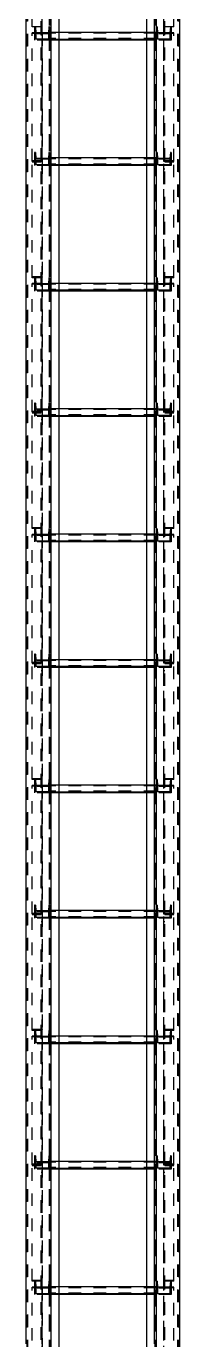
# Model space of a CAD drawing. Header units: millimetres. Extents: x 149919 to 150445, y 136651 to 136866.
# Drawn here: x 150231.97 to 150233.2, y 136776.11 to 136786.57 of the extents above; entities that cross this region are included whole.
import ezdxf

# ---------------------------------------------------------------- set-up
doc = ezdxf.new("R2010")
doc.units = ezdxf.units.MM
doc.header["$LTSCALE"] = 0.25
for name, pattern in [('XKITLINE00', [0]), ('XKITLINE02', [4, 2, -2]), ('XKITLINE03', [6, 3, -1, 1, -1])]:
    doc.linetypes.add(name, pattern=pattern)

# ---------------------------------------------------------------- blocks, each defined once
blk = doc.blocks.new('çatıı')
at = {"color": 1, "linetype": 'XKITLINE03'}
for p, q in [((9028.6, 12458.8), (9028.6, 14115.5)), ((9125.6, 12458.8), (9125.6, 14115.5)), ((9034.6, 12460.3), (9034.6, 14100.3)), ((9119.6, 14100.3), (9119.6, 12460.3)), ((9028.6, 13614.1), (9028.6, 13512.1)), ((9034.6, 13613.8), (9034.6, 13608.7)), ((9119.6, 13609.3), (9034.6, 13609.3)), ((9119.6, 13608.7), (9119.6, 13613.8)), ((9125.6, 13512.1), (9125.6, 13614.1)), ((9028.6, 13512.1), (9028.6, 13420.1)), ((9034.6, 13513.9), (9034.6, 13508.8)), ((9119.6, 13509.4), (9034.6, 13509.4)), ((9119.6, 13508.8), (9119.6, 13513.9)), ((9125.6, 13420.1), (9125.6, 13512.1)), ((9028.6, 13414.3), (9028.6, 13312.3)), ((9034.6, 13414), (9034.6, 13408.9)), ((9119.6, 13409.5), (9034.6, 13409.5)), ((9119.6, 13408.9), (9119.6, 13414)), ((9125.6, 13312.3), (9125.6, 13414.3)), ((9028.6, 13312.3), (9028.6, 13220.3)), ((9034.6, 13314.1), (9034.6, 13309)), ((9119.6, 13309.6), (9034.6, 13309.6)), ((9119.6, 13309), (9119.6, 13314.1)), ((9125.6, 13220.3), (9125.6, 13312.3)), ((9028.6, 13214.5), (9028.6, 13112.5)), ((9034.6, 13214.2), (9034.6, 13209.1)), ((9119.6, 13209.1), (9119.6, 13214.2)), ((9125.6, 13112.5), (9125.6, 13214.5)), ((9119.6, 13209.7), (9034.6, 13209.7)), ((9028.6, 13112.5), (9028.6, 13020.5)), ((9034.6, 13114.3), (9034.6, 13109.2)), ((9119.6, 13109.8), (9034.6, 13109.8)), ((9119.6, 13109.2), (9119.6, 13114.3)), ((9125.6, 13020.5), (9125.6, 13112.5)), ((9028.6, 13014.7), (9028.6, 12912.7)), ((9034.6, 13014.4), (9034.6, 13009.3)), ((9119.6, 13009.3), (9119.6, 13014.4)), ((9125.6, 12912.7), (9125.6, 13014.7)), ((9119.6, 13009.9), (9034.6, 13009.9)), ((9028.6, 12912.7), (9028.6, 12820.7)), ((9034.6, 12914.5), (9034.6, 12909.4)), ((9119.6, 12910), (9034.6, 12910)), ((9119.6, 12909.4), (9119.6, 12914.5)), ((9125.6, 12820.7), (9125.6, 12912.7)), ((9028.6, 12814.9), (9028.6, 12712.9)), ((9034.6, 12814.6), (9034.6, 12809.5)), ((9119.6, 12809.5), (9119.6, 12814.6)), ((9125.6, 12712.9), (9125.6, 12814.9)), ((9119.6, 12810.1), (9034.6, 12810.1)), ((9028.6, 12712.9), (9028.6, 12620.9)), ((9034.6, 12714.7), (9034.6, 12709.6)), ((9119.6, 12710.2), (9034.6, 12710.2)), ((9119.6, 12709.6), (9119.6, 12714.7)), ((9125.6, 12620.9), (9125.6, 12712.9)), ((9028.6, 12615.1), (9028.6, 12513.1)), ((9034.6, 12614.8), (9034.6, 12609.7)), ((9119.6, 12609.7), (9119.6, 12614.8)), ((9125.6, 12513.1), (9125.6, 12615.1)), ((9119.6, 12610.3), (9034.6, 12610.3))]:
    blk.add_line(p, q, dxfattribs=at)
at = {"color": 116, "linetype": 'XKITLINE02', "true_color": 0x136734}
for p, q in [((9016.8, 12463.6), (9016.8, 14106.6)), ((9017.3, 12463.8), (9017.3, 14107)), ((9034.5, 12463.8), (9034.5, 14107)), ((9034.6, 12460.3), (9034.6, 14101.2)), ((9035.1, 12463.6), (9035.1, 14106.6)), ((9035.5, 12460.3), (9035.5, 14101.1)), ((9042.1, 12461.1), (9042.1, 14101.1)), ((9118.8, 12460.3), (9118.8, 14101.1)), ((9119.2, 12463.6), (9119.2, 14106.6)), ((9119.6, 12460.3), (9119.6, 14101.2)), ((9119.7, 12463.8), (9119.7, 14107)), ((9136.9, 12463.8), (9136.9, 14107)), ((9137.5, 12463.6), (9137.5, 14106.6)), ((9035.9, 12522.4), (9035.9, 14082.6)), ((9138.3, 12480.8), (9138.3, 14062.5)), ((9112.1, 12461.2), (9112.1, 14056.3)), ((9118.8, 13990.3), (9118.8, 12460.3)), ((9119.6, 13990.3), (9119.6, 12460.3)), ((9020.6, 13619.3), (9020.6, 13711.9)), ((9027.8, 13613.8), (9027.8, 13711.3)), ((9028.6, 13613.8), (9028.6, 13711.9)), ((9125.6, 13613.8), (9125.6, 13711.9)), ((9126.4, 13613.8), (9126.4, 13711.3)), ((9133.6, 13619.3), (9133.6, 13711.9)), ((9027.8, 13619.3), (9020.6, 13619.3)), ((9023.3, 13619.2), (9022.6, 13619.2)), ((9022.6, 13619.2), (9022.6, 13613.8)), ((9022.6, 13619.2), (9022.6, 13614.2)), ((9023.3, 13619.2), (9023.7, 13614.4)), ((9023.3, 13619.2), (9023.3, 13614.2)), ((9028.6, 13619.6), (9027.8, 13619.6)), ((9027.8, 13512.7), (9027.8, 13619.6)), ((9028.6, 13512.1), (9028.6, 13619.6)), ((9034, 13619.2), (9033.6, 13614.4)), ((9034.6, 13619.2), (9034, 13619.2)), ((9034, 13619.2), (9034, 13614.2)), ((9034.6, 13619.2), (9034.6, 13613.8)), ((9034.6, 13619.2), (9034.6, 13614.2)), ((9119.6, 13619.2), (9119.6, 13614.2)), ((9119.6, 13619.2), (9119.6, 13613.8)), ((9120.3, 13619.2), (9119.6, 13619.2)), ((9120.3, 13619.2), (9120.3, 13614.2)), ((9120.3, 13619.2), (9120.7, 13614.4)), ((9125.6, 13512.1), (9125.6, 13619.6)), ((9126.4, 13619.6), (9125.6, 13619.6)), ((9126.4, 13512.7), (9126.4, 13619.6)), ((9133.6, 13619.3), (9126.4, 13619.3)), ((9130.9, 13619.2), (9130.5, 13614.4)), ((9130.9, 13619.2), (9130.9, 13614.2)), ((9131.6, 13619.2), (9130.9, 13619.2)), ((9131.6, 13619.2), (9131.6, 13614.2)), ((9131.6, 13619.2), (9131.6, 13613.8)), ((9027.8, 13614.6), (9020.6, 13614.6)), ((9020.6, 13512.1), (9020.6, 13614.6)), ((9028.6, 13614.1), (9020.6, 13614.1)), ((9023.3, 13614.2), (9022.6, 13614.2)), ((9022.6, 13614.2), (9022.6, 13608.7)), ((9034.6, 13613.8), (9022.6, 13613.8)), ((9022.6, 13613.8), (9022.6, 13608.7)), ((9034.6, 13608.7), (9022.6, 13608.7)), ((9023.3, 13614.2), (9023.7, 13609.4)), ((9033.6, 13614.4), (9023.7, 13614.4)), ((9023.7, 13614.4), (9023.7, 13609.4)), ((9033.6, 13609.4), (9023.7, 13609.4)), ((9028.6, 13613.8), (9027.8, 13613.8)), ((9033.6, 13614.4), (9033.6, 13609.4)), ((9034, 13614.2), (9033.6, 13609.4)), ((9034.6, 13614.2), (9034, 13614.2)), ((9034.6, 13608.7), (9034.6, 13614.8)), ((9042.1, 13614.8), (9034.6, 13614.8)), ((9119.6, 13614.7), (9034.6, 13614.7)), ((9034.6, 13614.2), (9034.6, 13608.7)), ((9119.6, 13614.2), (9034.6, 13614.2)), ((9119.6, 13614.2), (9034.6, 13614.2)), ((9034.6, 13613.8), (9034.6, 13608.7)), ((9119.6, 13609.9), (9034.6, 13609.9)), ((9119.6, 13609.5), (9034.6, 13609.5)), ((9042.1, 13609.3), (9034.6, 13609.3)), ((9042.1, 13608.7), (9034.6, 13608.7)), ((9119.6, 13614.8), (9112.1, 13614.8)), ((9119.6, 13609.3), (9112.1, 13609.3)), ((9119.6, 13608.7), (9112.1, 13608.7)), ((9119.6, 13608.7), (9119.6, 13614.8)), ((9119.6, 13614.2), (9119.6, 13608.7)), ((9120.3, 13614.2), (9119.6, 13614.2)), ((9119.6, 13613.8), (9119.6, 13608.7)), ((9131.6, 13613.8), (9119.6, 13613.8)), ((9131.6, 13608.7), (9119.6, 13608.7)), ((9120.3, 13614.2), (9120.7, 13609.4)), ((9120.7, 13614.4), (9120.7, 13609.4)), ((9130.5, 13614.4), (9120.7, 13614.4)), ((9130.5, 13609.4), (9120.7, 13609.4)), ((9133.6, 13614.1), (9125.6, 13614.1)), ((9126.4, 13613.8), (9125.6, 13613.8)), ((9133.6, 13614.6), (9126.4, 13614.6)), ((9130.5, 13614.4), (9130.5, 13609.4)), ((9130.9, 13614.2), (9130.5, 13609.4)), ((9131.6, 13614.2), (9130.9, 13614.2)), ((9131.6, 13614.2), (9131.6, 13608.7)), ((9131.6, 13613.8), (9131.6, 13608.7)), ((9133.6, 13512.1), (9133.6, 13614.6)), ((9023.3, 13519.3), (9022.6, 13519.3)), ((9022.6, 13519.3), (9022.6, 13513.9)), ((9022.6, 13519.3), (9022.6, 13514.3)), ((9023.3, 13514.3), (9022.6, 13514.3)), ((9022.6, 13514.3), (9022.6, 13508.8)), ((9023.3, 13519.3), (9023.7, 13514.5)), ((9023.3, 13519.3), (9023.3, 13514.3)), ((9023.3, 13514.3), (9023.7, 13509.5)), ((9033.6, 13514.5), (9023.7, 13514.5)), ((9023.7, 13514.5), (9023.7, 13509.5)), ((9028.6, 13517.7), (9027.8, 13517.7)), ((9034, 13519.3), (9033.6, 13514.5)), ((9033.6, 13514.5), (9033.6, 13509.5)), ((9034, 13514.3), (9033.6, 13509.5)), ((9034.6, 13519.3), (9034, 13519.3)), ((9034, 13519.3), (9034, 13514.3)), ((9034.6, 13514.3), (9034, 13514.3)), ((9034.6, 13519.3), (9034.6, 13513.9)), ((9034.6, 13519.3), (9034.6, 13514.3)), ((9034.6, 13508.8), (9034.6, 13514.9)), ((9042.1, 13514.9), (9034.6, 13514.9)), ((9119.6, 13514.8), (9034.6, 13514.8)), ((9034.6, 13514.3), (9034.6, 13508.8)), ((9119.6, 13514.3), (9034.6, 13514.3)), ((9119.6, 13514.3), (9034.6, 13514.3)), ((9119.6, 13514.9), (9112.1, 13514.9)), ((9119.6, 13519.3), (9119.6, 13514.3)), ((9119.6, 13519.3), (9119.6, 13513.9)), ((9120.3, 13519.3), (9119.6, 13519.3)), ((9119.6, 13508.8), (9119.6, 13514.9)), ((9119.6, 13514.3), (9119.6, 13508.8)), ((9120.3, 13514.3), (9119.6, 13514.3)), ((9120.3, 13519.3), (9120.3, 13514.3)), ((9120.3, 13519.3), (9120.7, 13514.5)), ((9120.3, 13514.3), (9120.7, 13509.5)), ((9120.7, 13514.5), (9120.7, 13509.5)), ((9130.5, 13514.5), (9120.7, 13514.5)), ((9126.4, 13517.7), (9125.6, 13517.7)), ((9130.9, 13519.3), (9130.5, 13514.5)), ((9130.5, 13514.5), (9130.5, 13509.5)), ((9130.9, 13514.3), (9130.5, 13509.5)), ((9130.9, 13519.3), (9130.9, 13514.3)), ((9131.6, 13519.3), (9130.9, 13519.3)), ((9131.6, 13514.3), (9130.9, 13514.3)), ((9131.6, 13519.3), (9131.6, 13514.3)), ((9131.6, 13519.3), (9131.6, 13513.9)), ((9131.6, 13514.3), (9131.6, 13508.8)), ((9027.8, 13512.7), (9020.6, 13512.7)), ((9020.6, 13419.5), (9020.6, 13512.1)), ((9028.6, 13512.1), (9020.6, 13512.1)), ((9028.6, 13512.1), (9020.6, 13512.1)), ((9027.8, 13511.5), (9020.6, 13511.5)), ((9034.6, 13513.9), (9022.6, 13513.9)), ((9022.6, 13513.9), (9022.6, 13508.8)), ((9034.6, 13508.8), (9022.6, 13508.8)), ((9033.6, 13509.5), (9023.7, 13509.5)), ((9027.8, 13414), (9027.8, 13511.5)), ((9028.6, 13506), (9027.8, 13506)), ((9028.6, 13414), (9028.6, 13512.1)), ((9034.6, 13513.9), (9034.6, 13508.8)), ((9119.6, 13510), (9034.6, 13510)), ((9119.6, 13509.6), (9034.6, 13509.6)), ((9042.1, 13509.4), (9034.6, 13509.4)), ((9042.1, 13508.8), (9034.6, 13508.8)), ((9119.6, 13509.4), (9112.1, 13509.4)), ((9119.6, 13508.8), (9112.1, 13508.8)), ((9119.6, 13513.9), (9119.6, 13508.8)), ((9131.6, 13513.9), (9119.6, 13513.9)), ((9131.6, 13508.8), (9119.6, 13508.8)), ((9130.5, 13509.5), (9120.7, 13509.5)), ((9125.6, 13414), (9125.6, 13512.1)), ((9133.6, 13512.1), (9125.6, 13512.1)), ((9133.6, 13512.1), (9125.6, 13512.1)), ((9126.4, 13506), (9125.6, 13506)), ((9133.6, 13512.7), (9126.4, 13512.7)), ((9126.4, 13414), (9126.4, 13511.5)), ((9133.6, 13511.5), (9126.4, 13511.5)), ((9131.6, 13513.9), (9131.6, 13508.8)), ((9133.6, 13419.5), (9133.6, 13512.1)), ((9028.6, 13420.1), (9020.6, 13420.1)), ((9028.6, 13419.8), (9027.8, 13419.8)), ((9027.8, 13312.9), (9027.8, 13419.8)), ((9028.6, 13312.3), (9028.6, 13419.8)), ((9133.6, 13420.1), (9125.6, 13420.1)), ((9125.6, 13312.3), (9125.6, 13419.8)), ((9126.4, 13419.8), (9125.6, 13419.8)), ((9126.4, 13312.9), (9126.4, 13419.8)), ((9027.8, 13419.5), (9020.6, 13419.5)), ((9027.8, 13414.8), (9020.6, 13414.8)), ((9020.6, 13312.3), (9020.6, 13414.8)), ((9028.6, 13414.3), (9020.6, 13414.3)), ((9023.3, 13419.4), (9022.6, 13419.4)), ((9022.6, 13419.4), (9022.6, 13414)), ((9022.6, 13419.4), (9022.6, 13414.4)), ((9023.3, 13414.4), (9022.6, 13414.4)), ((9022.6, 13414.4), (9022.6, 13408.9)), ((9034.6, 13414), (9022.6, 13414)), ((9022.6, 13414), (9022.6, 13408.9)), ((9023.3, 13419.4), (9023.7, 13414.7)), ((9023.3, 13419.4), (9023.3, 13414.4)), ((9023.3, 13414.4), (9023.7, 13409.6)), ((9033.6, 13414.7), (9023.7, 13414.7)), ((9023.7, 13414.7), (9023.7, 13409.6)), ((9033.6, 13409.6), (9023.7, 13409.6)), ((9028.6, 13414), (9027.8, 13414)), ((9034, 13419.4), (9033.6, 13414.7)), ((9033.6, 13414.7), (9033.6, 13409.6)), ((9034, 13414.4), (9033.6, 13409.6)), ((9034.6, 13419.4), (9034, 13419.4)), ((9034, 13419.4), (9034, 13414.4)), ((9034.6, 13414.4), (9034, 13414.4)), ((9034.6, 13419.4), (9034.6, 13414)), ((9034.6, 13419.4), (9034.6, 13414.4)), ((9034.6, 13408.9), (9034.6, 13415)), ((9042.1, 13415), (9034.6, 13415)), ((9119.6, 13414.9), (9034.6, 13414.9)), ((9119.6, 13414.5), (9034.6, 13414.5)), ((9034.6, 13414.4), (9034.6, 13408.9)), ((9119.6, 13414.4), (9034.6, 13414.4)), ((9034.6, 13414), (9034.6, 13408.9)), ((9119.6, 13410.1), (9034.6, 13410.1)), ((9119.6, 13409.7), (9034.6, 13409.7)), ((9042.1, 13409.5), (9034.6, 13409.5)), ((9119.6, 13415), (9112.1, 13415)), ((9119.6, 13409.5), (9112.1, 13409.5)), ((9119.6, 13419.4), (9119.6, 13414.4)), ((9119.6, 13419.4), (9119.6, 13414)), ((9120.3, 13419.4), (9119.6, 13419.4)), ((9119.6, 13408.9), (9119.6, 13415)), ((9119.6, 13414.4), (9119.6, 13408.9)), ((9120.3, 13414.4), (9119.6, 13414.4)), ((9119.6, 13414), (9119.6, 13408.9)), ((9131.6, 13414), (9119.6, 13414)), ((9120.3, 13419.4), (9120.3, 13414.4)), ((9120.3, 13419.4), (9120.7, 13414.7)), ((9120.3, 13414.4), (9120.7, 13409.6)), ((9120.7, 13414.7), (9120.7, 13409.6)), ((9130.5, 13414.7), (9120.7, 13414.7)), ((9130.5, 13409.6), (9120.7, 13409.6)), ((9133.6, 13414.3), (9125.6, 13414.3)), ((9126.4, 13414), (9125.6, 13414)), ((9133.6, 13419.5), (9126.4, 13419.5)), ((9133.6, 13414.8), (9126.4, 13414.8)), ((9130.9, 13419.4), (9130.5, 13414.7)), ((9130.5, 13414.7), (9130.5, 13409.6)), ((9130.9, 13414.4), (9130.5, 13409.6)), ((9130.9, 13419.4), (9130.9, 13414.4)), ((9131.6, 13419.4), (9130.9, 13419.4)), ((9131.6, 13414.4), (9130.9, 13414.4)), ((9131.6, 13419.4), (9131.6, 13414.4)), ((9131.6, 13419.4), (9131.6, 13414)), ((9131.6, 13414.4), (9131.6, 13408.9)), ((9131.6, 13414), (9131.6, 13408.9)), ((9133.6, 13312.3), (9133.6, 13414.8)), ((9034.6, 13408.9), (9022.6, 13408.9)), ((9042.1, 13408.9), (9034.6, 13408.9)), ((9119.6, 13408.9), (9112.1, 13408.9)), ((9131.6, 13408.9), (9119.6, 13408.9)), ((9023.3, 13319.5), (9022.6, 13319.5)), ((9022.6, 13319.5), (9022.6, 13314.1)), ((9022.6, 13319.5), (9022.6, 13314.5)), ((9023.3, 13319.5), (9023.7, 13314.8)), ((9023.3, 13319.5), (9023.3, 13314.5)), ((9028.6, 13317.9), (9027.8, 13317.9)), ((9034, 13319.5), (9033.6, 13314.8)), ((9034.6, 13319.5), (9034, 13319.5)), ((9034, 13319.5), (9034, 13314.5)), ((9034.6, 13319.5), (9034.6, 13314.1)), ((9034.6, 13319.5), (9034.6, 13314.5)), ((9119.6, 13319.5), (9119.6, 13314.5)), ((9119.6, 13319.5), (9119.6, 13314.1)), ((9120.3, 13319.5), (9119.6, 13319.5)), ((9120.3, 13319.5), (9120.3, 13314.5)), ((9120.3, 13319.5), (9120.7, 13314.8)), ((9126.4, 13317.9), (9125.6, 13317.9)), ((9130.9, 13319.5), (9130.5, 13314.8)), ((9130.9, 13319.5), (9130.9, 13314.5)), ((9131.6, 13319.5), (9130.9, 13319.5)), ((9131.6, 13319.5), (9131.6, 13314.5)), ((9131.6, 13319.5), (9131.6, 13314.1)), ((9027.8, 13312.9), (9020.6, 13312.9)), ((9020.6, 13219.7), (9020.6, 13312.3)), ((9028.6, 13312.3), (9020.6, 13312.3)), ((9028.6, 13312.3), (9020.6, 13312.3)), ((9027.8, 13311.7), (9020.6, 13311.7)), ((9023.3, 13314.5), (9022.6, 13314.5)), ((9022.6, 13314.5), (9022.6, 13309)), ((9034.6, 13314.1), (9022.6, 13314.1)), ((9022.6, 13314.1), (9022.6, 13309)), ((9034.6, 13309), (9022.6, 13309)), ((9023.3, 13314.5), (9023.7, 13309.7)), ((9033.6, 13314.8), (9023.7, 13314.8)), ((9023.7, 13314.8), (9023.7, 13309.7)), ((9033.6, 13309.7), (9023.7, 13309.7)), ((9027.8, 13214.2), (9027.8, 13311.7)), ((9028.6, 13306.2), (9027.8, 13306.2)), ((9028.6, 13214.2), (9028.6, 13312.3)), ((9033.6, 13314.8), (9033.6, 13309.7)), ((9034, 13314.5), (9033.6, 13309.7)), ((9034.6, 13314.5), (9034, 13314.5)), ((9034.6, 13309), (9034.6, 13315.1)), ((9042.1, 13315.1), (9034.6, 13315.1)), ((9119.6, 13315), (9034.6, 13315)), ((9119.6, 13314.6), (9034.6, 13314.6)), ((9034.6, 13314.5), (9034.6, 13309)), ((9119.6, 13314.5), (9034.6, 13314.5)), ((9034.6, 13314.1), (9034.6, 13309)), ((9119.6, 13310.2), (9034.6, 13310.2)), ((9119.6, 13309.8), (9034.6, 13309.8)), ((9042.1, 13309.6), (9034.6, 13309.6)), ((9042.1, 13309), (9034.6, 13309)), ((9119.6, 13315.1), (9112.1, 13315.1)), ((9119.6, 13309.6), (9112.1, 13309.6)), ((9119.6, 13309), (9112.1, 13309)), ((9119.6, 13309), (9119.6, 13315.1)), ((9119.6, 13314.5), (9119.6, 13309)), ((9120.3, 13314.5), (9119.6, 13314.5)), ((9119.6, 13314.1), (9119.6, 13309)), ((9131.6, 13314.1), (9119.6, 13314.1)), ((9131.6, 13309), (9119.6, 13309)), ((9120.3, 13314.5), (9120.7, 13309.7)), ((9120.7, 13314.8), (9120.7, 13309.7)), ((9130.5, 13314.8), (9120.7, 13314.8)), ((9130.5, 13309.7), (9120.7, 13309.7)), ((9133.6, 13312.3), (9125.6, 13312.3)), ((9125.6, 13214.2), (9125.6, 13312.3)), ((9133.6, 13312.3), (9125.6, 13312.3)), ((9126.4, 13306.2), (9125.6, 13306.2)), ((9133.6, 13312.9), (9126.4, 13312.9)), ((9126.4, 13214.2), (9126.4, 13311.7)), ((9133.6, 13311.7), (9126.4, 13311.7)), ((9130.5, 13314.8), (9130.5, 13309.7)), ((9130.9, 13314.5), (9130.5, 13309.7)), ((9131.6, 13314.5), (9130.9, 13314.5)), ((9131.6, 13314.5), (9131.6, 13309)), ((9131.6, 13314.1), (9131.6, 13309)), ((9133.6, 13219.7), (9133.6, 13312.3)), ((9028.6, 13220.3), (9020.6, 13220.3)), ((9027.8, 13219.7), (9020.6, 13219.7)), ((9027.8, 13215), (9020.6, 13215)), ((9020.6, 13112.5), (9020.6, 13215)), ((9028.6, 13214.5), (9020.6, 13214.5)), ((9023.3, 13219.6), (9022.6, 13219.6)), ((9022.6, 13219.6), (9022.6, 13214.2)), ((9022.6, 13219.6), (9022.6, 13214.6)), ((9023.3, 13214.6), (9022.6, 13214.6)), ((9022.6, 13214.6), (9022.6, 13209.1)), ((9034.6, 13214.2), (9022.6, 13214.2)), ((9022.6, 13214.2), (9022.6, 13209.1)), ((9023.3, 13219.6), (9023.7, 13214.9)), ((9023.3, 13219.6), (9023.3, 13214.6)), ((9023.3, 13214.6), (9023.7, 13209.8)), ((9033.6, 13214.9), (9023.7, 13214.9)), ((9023.7, 13214.9), (9023.7, 13209.8)), ((9028.6, 13220), (9027.8, 13220)), ((9027.8, 13113.1), (9027.8, 13220)), ((9028.6, 13214.2), (9027.8, 13214.2)), ((9028.6, 13112.5), (9028.6, 13220)), ((9034, 13219.6), (9033.6, 13214.9)), ((9033.6, 13214.9), (9033.6, 13209.8)), ((9034, 13214.6), (9033.6, 13209.8)), ((9034.6, 13219.6), (9034, 13219.6)), ((9034, 13219.6), (9034, 13214.6)), ((9034.6, 13214.6), (9034, 13214.6)), ((9034.6, 13219.6), (9034.6, 13214.2)), ((9034.6, 13219.6), (9034.6, 13214.6)), ((9034.6, 13209.1), (9034.6, 13215.2)), ((9042.1, 13215.2), (9034.6, 13215.2)), ((9119.6, 13215.1), (9034.6, 13215.1)), ((9119.6, 13214.7), (9034.6, 13214.7)), ((9034.6, 13214.6), (9034.6, 13209.1)), ((9119.6, 13214.6), (9034.6, 13214.6)), ((9034.6, 13214.2), (9034.6, 13209.1)), ((9119.6, 13215.2), (9112.1, 13215.2)), ((9119.6, 13219.6), (9119.6, 13214.6)), ((9119.6, 13219.6), (9119.6, 13214.2)), ((9120.3, 13219.6), (9119.6, 13219.6)), ((9119.6, 13209.1), (9119.6, 13215.2)), ((9119.6, 13214.6), (9119.6, 13209.1)), ((9120.3, 13214.6), (9119.6, 13214.6)), ((9119.6, 13214.2), (9119.6, 13209.1)), ((9131.6, 13214.2), (9119.6, 13214.2)), ((9120.3, 13219.6), (9120.3, 13214.6)), ((9120.3, 13219.6), (9120.7, 13214.9)), ((9120.3, 13214.6), (9120.7, 13209.8)), ((9120.7, 13214.9), (9120.7, 13209.8)), ((9130.5, 13214.9), (9120.7, 13214.9)), ((9133.6, 13220.3), (9125.6, 13220.3)), ((9125.6, 13112.5), (9125.6, 13220)), ((9126.4, 13220), (9125.6, 13220)), ((9133.6, 13214.5), (9125.6, 13214.5)), ((9126.4, 13214.2), (9125.6, 13214.2)), ((9126.4, 13113.1), (9126.4, 13220)), ((9133.6, 13219.7), (9126.4, 13219.7)), ((9133.6, 13215), (9126.4, 13215)), ((9130.9, 13219.6), (9130.5, 13214.9)), ((9130.5, 13214.9), (9130.5, 13209.8)), ((9130.9, 13214.6), (9130.5, 13209.8)), ((9130.9, 13219.6), (9130.9, 13214.6)), ((9131.6, 13219.6), (9130.9, 13219.6)), ((9131.6, 13214.6), (9130.9, 13214.6)), ((9131.6, 13219.6), (9131.6, 13214.6)), ((9131.6, 13219.6), (9131.6, 13214.2)), ((9131.6, 13214.6), (9131.6, 13209.1)), ((9131.6, 13214.2), (9131.6, 13209.1)), ((9133.6, 13112.5), (9133.6, 13215)), ((9034.6, 13209.1), (9022.6, 13209.1)), ((9033.6, 13209.8), (9023.7, 13209.8)), ((9119.6, 13210.3), (9034.6, 13210.3)), ((9119.6, 13209.9), (9034.6, 13209.9)), ((9042.1, 13209.7), (9034.6, 13209.7)), ((9042.1, 13209.1), (9034.6, 13209.1)), ((9119.6, 13209.7), (9112.1, 13209.7)), ((9119.6, 13209.1), (9112.1, 13209.1)), ((9131.6, 13209.1), (9119.6, 13209.1)), ((9130.5, 13209.8), (9120.7, 13209.8)), ((9023.3, 13119.7), (9022.6, 13119.7)), ((9022.6, 13119.7), (9022.6, 13114.3)), ((9022.6, 13119.7), (9022.6, 13114.7)), ((9023.3, 13119.7), (9023.7, 13115)), ((9023.3, 13119.7), (9023.3, 13114.7)), ((9028.6, 13118.1), (9027.8, 13118.1)), ((9034, 13119.7), (9033.6, 13115)), ((9034.6, 13119.7), (9034, 13119.7)), ((9034, 13119.7), (9034, 13114.7)), ((9034.6, 13119.7), (9034.6, 13114.3)), ((9034.6, 13119.7), (9034.6, 13114.7)), ((9119.6, 13119.7), (9119.6, 13114.7)), ((9119.6, 13119.7), (9119.6, 13114.3)), ((9120.3, 13119.7), (9119.6, 13119.7)), ((9120.3, 13119.7), (9120.3, 13114.7)), ((9120.3, 13119.7), (9120.7, 13115)), ((9126.4, 13118.1), (9125.6, 13118.1)), ((9130.9, 13119.7), (9130.5, 13115)), ((9130.9, 13119.7), (9130.9, 13114.7)), ((9131.6, 13119.7), (9130.9, 13119.7)), ((9131.6, 13119.7), (9131.6, 13114.7)), ((9131.6, 13119.7), (9131.6, 13114.3)), ((9027.8, 13113.1), (9020.6, 13113.1)), ((9028.6, 13112.5), (9020.6, 13112.5)), ((9020.6, 13019.9), (9020.6, 13112.5)), ((9028.6, 13112.5), (9020.6, 13112.5)), ((9027.8, 13111.9), (9020.6, 13111.9)), ((9023.3, 13114.7), (9022.6, 13114.7)), ((9022.6, 13114.7), (9022.6, 13109.2)), ((9034.6, 13114.3), (9022.6, 13114.3)), ((9022.6, 13114.3), (9022.6, 13109.2)), ((9034.6, 13109.2), (9022.6, 13109.2)), ((9023.3, 13114.7), (9023.7, 13109.9)), ((9033.6, 13115), (9023.7, 13115)), ((9023.7, 13115), (9023.7, 13109.9)), ((9033.6, 13109.9), (9023.7, 13109.9)), ((9027.8, 13014.4), (9027.8, 13111.9)), ((9028.6, 13106.4), (9027.8, 13106.4)), ((9028.6, 13014.4), (9028.6, 13112.5)), ((9033.6, 13115), (9033.6, 13109.9)), ((9034, 13114.7), (9033.6, 13109.9)), ((9034.6, 13114.7), (9034, 13114.7)), ((9034.6, 13109.2), (9034.6, 13115.3)), ((9042.1, 13115.3), (9034.6, 13115.3)), ((9119.6, 13115.2), (9034.6, 13115.2)), ((9119.6, 13114.8), (9034.6, 13114.8)), ((9119.6, 13114.7), (9034.6, 13114.7)), ((9034.6, 13114.7), (9034.6, 13109.2)), ((9034.6, 13114.3), (9034.6, 13109.2)), ((9119.6, 13110.4), (9034.6, 13110.4)), ((9119.6, 13110), (9034.6, 13110)), ((9042.1, 13109.8), (9034.6, 13109.8)), ((9042.1, 13109.2), (9034.6, 13109.2)), ((9119.6, 13115.3), (9112.1, 13115.3)), ((9119.6, 13109.8), (9112.1, 13109.8)), ((9119.6, 13109.2), (9112.1, 13109.2)), ((9119.6, 13109.2), (9119.6, 13115.3)), ((9119.6, 13114.7), (9119.6, 13109.2)), ((9120.3, 13114.7), (9119.6, 13114.7)), ((9119.6, 13114.3), (9119.6, 13109.2)), ((9131.6, 13114.3), (9119.6, 13114.3)), ((9131.6, 13109.2), (9119.6, 13109.2)), ((9120.3, 13114.7), (9120.7, 13109.9)), ((9120.7, 13115), (9120.7, 13109.9)), ((9130.5, 13115), (9120.7, 13115)), ((9130.5, 13109.9), (9120.7, 13109.9)), ((9125.6, 13014.4), (9125.6, 13112.5)), ((9133.6, 13112.5), (9125.6, 13112.5)), ((9133.6, 13112.5), (9125.6, 13112.5)), ((9126.4, 13106.4), (9125.6, 13106.4)), ((9133.6, 13113.1), (9126.4, 13113.1)), ((9126.4, 13014.4), (9126.4, 13111.9)), ((9133.6, 13111.9), (9126.4, 13111.9)), ((9130.5, 13115), (9130.5, 13109.9)), ((9130.9, 13114.7), (9130.5, 13109.9)), ((9131.6, 13114.7), (9130.9, 13114.7)), ((9131.6, 13114.7), (9131.6, 13109.2)), ((9131.6, 13114.3), (9131.6, 13109.2)), ((9133.6, 13019.9), (9133.6, 13112.5)), ((9028.6, 13020.5), (9020.6, 13020.5)), ((9027.8, 13019.9), (9020.6, 13019.9)), ((9027.8, 13015.2), (9020.6, 13015.2)), ((9020.6, 12912.7), (9020.6, 13015.2)), ((9028.6, 13014.7), (9020.6, 13014.7)), ((9023.3, 13019.8), (9022.6, 13019.8)), ((9022.6, 13019.8), (9022.6, 13014.4)), ((9022.6, 13019.8), (9022.6, 13014.8)), ((9023.3, 13014.8), (9022.6, 13014.8)), ((9022.6, 13014.8), (9022.6, 13009.3)), ((9034.6, 13014.4), (9022.6, 13014.4)), ((9022.6, 13014.4), (9022.6, 13009.3)), ((9023.3, 13019.8), (9023.7, 13015.1)), ((9023.3, 13019.8), (9023.3, 13014.8)), ((9023.3, 13014.8), (9023.7, 13010)), ((9033.6, 13015.1), (9023.7, 13015.1)), ((9023.7, 13015.1), (9023.7, 13010)), ((9028.6, 13020.2), (9027.8, 13020.2)), ((9027.8, 12913.3), (9027.8, 13020.2)), ((9028.6, 13014.4), (9027.8, 13014.4)), ((9028.6, 12912.7), (9028.6, 13020.2)), ((9034, 13019.8), (9033.6, 13015.1)), ((9033.6, 13015.1), (9033.6, 13010)), ((9034, 13014.8), (9033.6, 13010)), ((9034.6, 13019.8), (9034, 13019.8)), ((9034, 13019.8), (9034, 13014.8)), ((9034.6, 13014.8), (9034, 13014.8)), ((9034.6, 13019.8), (9034.6, 13014.4)), ((9034.6, 13019.8), (9034.6, 13014.8)), ((9034.6, 13009.3), (9034.6, 13015.4)), ((9042.1, 13015.4), (9034.6, 13015.4)), ((9119.6, 13015.3), (9034.6, 13015.3)), ((9119.6, 13014.9), (9034.6, 13014.9)), ((9119.6, 13014.8), (9034.6, 13014.8)), ((9034.6, 13014.8), (9034.6, 13009.3)), ((9034.6, 13014.4), (9034.6, 13009.3)), ((9119.6, 13015.4), (9112.1, 13015.4)), ((9119.6, 13019.8), (9119.6, 13014.8)), ((9119.6, 13019.8), (9119.6, 13014.4)), ((9120.3, 13019.8), (9119.6, 13019.8)), ((9119.6, 13009.3), (9119.6, 13015.4)), ((9119.6, 13014.8), (9119.6, 13009.3)), ((9120.3, 13014.8), (9119.6, 13014.8)), ((9119.6, 13014.4), (9119.6, 13009.3)), ((9131.6, 13014.4), (9119.6, 13014.4)), ((9120.3, 13019.8), (9120.3, 13014.8)), ((9120.3, 13019.8), (9120.7, 13015.1)), ((9120.3, 13014.8), (9120.7, 13010)), ((9120.7, 13015.1), (9120.7, 13010)), ((9130.5, 13015.1), (9120.7, 13015.1)), ((9133.6, 13020.5), (9125.6, 13020.5)), ((9125.6, 12912.7), (9125.6, 13020.2)), ((9126.4, 13020.2), (9125.6, 13020.2)), ((9133.6, 13014.7), (9125.6, 13014.7)), ((9126.4, 13014.4), (9125.6, 13014.4)), ((9126.4, 12913.3), (9126.4, 13020.2)), ((9133.6, 13019.9), (9126.4, 13019.9)), ((9133.6, 13015.2), (9126.4, 13015.2)), ((9130.9, 13019.8), (9130.5, 13015.1)), ((9130.5, 13015.1), (9130.5, 13010)), ((9130.9, 13014.8), (9130.5, 13010)), ((9130.9, 13019.8), (9130.9, 13014.8)), ((9131.6, 13019.8), (9130.9, 13019.8)), ((9131.6, 13014.8), (9130.9, 13014.8)), ((9131.6, 13019.8), (9131.6, 13014.8)), ((9131.6, 13019.8), (9131.6, 13014.4)), ((9131.6, 13014.8), (9131.6, 13009.3)), ((9131.6, 13014.4), (9131.6, 13009.3)), ((9133.6, 12912.7), (9133.6, 13015.2)), ((9034.6, 13009.3), (9022.6, 13009.3)), ((9033.6, 13010), (9023.7, 13010)), ((9119.6, 13010.5), (9034.6, 13010.5)), ((9119.6, 13010.1), (9034.6, 13010.1)), ((9042.1, 13009.9), (9034.6, 13009.9)), ((9042.1, 13009.3), (9034.6, 13009.3)), ((9119.6, 13009.9), (9112.1, 13009.9)), ((9119.6, 13009.3), (9112.1, 13009.3)), ((9131.6, 13009.3), (9119.6, 13009.3)), ((9130.5, 13010), (9120.7, 13010)), ((9023.3, 12919.9), (9022.6, 12919.9)), ((9022.6, 12919.9), (9022.6, 12914.5)), ((9022.6, 12919.9), (9022.6, 12914.9)), ((9023.3, 12919.9), (9023.7, 12915.2)), ((9023.3, 12919.9), (9023.3, 12914.9)), ((9028.6, 12918.3), (9027.8, 12918.3)), ((9034, 12919.9), (9033.6, 12915.2)), ((9034.6, 12919.9), (9034, 12919.9)), ((9034, 12919.9), (9034, 12914.9)), ((9034.6, 12919.9), (9034.6, 12914.5)), ((9034.6, 12919.9), (9034.6, 12914.9)), ((9119.6, 12919.9), (9119.6, 12914.9)), ((9119.6, 12919.9), (9119.6, 12914.5)), ((9120.3, 12919.9), (9119.6, 12919.9)), ((9120.3, 12919.9), (9120.3, 12914.9)), ((9120.3, 12919.9), (9120.7, 12915.2)), ((9126.4, 12918.3), (9125.6, 12918.3)), ((9130.9, 12919.9), (9130.5, 12915.2)), ((9130.9, 12919.9), (9130.9, 12914.9)), ((9131.6, 12919.9), (9130.9, 12919.9)), ((9131.6, 12919.9), (9131.6, 12914.9)), ((9131.6, 12919.9), (9131.6, 12914.5)), ((9027.8, 12913.3), (9020.6, 12913.3)), ((9020.6, 12820.1), (9020.6, 12912.7)), ((9028.6, 12912.7), (9020.6, 12912.7)), ((9028.6, 12912.7), (9020.6, 12912.7)), ((9027.8, 12912.1), (9020.6, 12912.1)), ((9023.3, 12914.9), (9022.6, 12914.9)), ((9022.6, 12914.9), (9022.6, 12909.4)), ((9034.6, 12914.5), (9022.6, 12914.5)), ((9022.6, 12914.5), (9022.6, 12909.4)), ((9034.6, 12909.4), (9022.6, 12909.4)), ((9023.3, 12914.9), (9023.7, 12910.1)), ((9033.6, 12915.2), (9023.7, 12915.2)), ((9023.7, 12915.2), (9023.7, 12910.1)), ((9033.6, 12910.1), (9023.7, 12910.1)), ((9027.8, 12814.6), (9027.8, 12912.1)), ((9028.6, 12814.6), (9028.6, 12912.7)), ((9033.6, 12915.2), (9033.6, 12910.1)), ((9034, 12914.9), (9033.6, 12910.1)), ((9034.6, 12914.9), (9034, 12914.9)), ((9034.6, 12909.4), (9034.6, 12915.5)), ((9042.1, 12915.5), (9034.6, 12915.5)), ((9119.6, 12915.4), (9034.6, 12915.4)), ((9119.6, 12915), (9034.6, 12915)), ((9119.6, 12914.9), (9034.6, 12914.9)), ((9034.6, 12914.9), (9034.6, 12909.4)), ((9034.6, 12914.5), (9034.6, 12909.4)), ((9119.6, 12910.6), (9034.6, 12910.6)), ((9119.6, 12910.2), (9034.6, 12910.2)), ((9042.1, 12910), (9034.6, 12910)), ((9042.1, 12909.4), (9034.6, 12909.4)), ((9119.6, 12915.5), (9112.1, 12915.5)), ((9119.6, 12910), (9112.1, 12910)), ((9119.6, 12909.4), (9112.1, 12909.4)), ((9119.6, 12909.4), (9119.6, 12915.5)), ((9119.6, 12914.9), (9119.6, 12909.4)), ((9120.3, 12914.9), (9119.6, 12914.9)), ((9119.6, 12914.5), (9119.6, 12909.4)), ((9131.6, 12914.5), (9119.6, 12914.5)), ((9131.6, 12909.4), (9119.6, 12909.4)), ((9120.3, 12914.9), (9120.7, 12910.1)), ((9120.7, 12915.2), (9120.7, 12910.1)), ((9130.5, 12915.2), (9120.7, 12915.2)), ((9130.5, 12910.1), (9120.7, 12910.1)), ((9125.6, 12814.6), (9125.6, 12912.7)), ((9133.6, 12912.7), (9125.6, 12912.7)), ((9133.6, 12912.7), (9125.6, 12912.7)), ((9133.6, 12913.3), (9126.4, 12913.3)), ((9126.4, 12814.6), (9126.4, 12912.1)), ((9133.6, 12912.1), (9126.4, 12912.1)), ((9130.5, 12915.2), (9130.5, 12910.1)), ((9130.9, 12914.9), (9130.5, 12910.1)), ((9131.6, 12914.9), (9130.9, 12914.9)), ((9131.6, 12914.9), (9131.6, 12909.4)), ((9131.6, 12914.5), (9131.6, 12909.4)), ((9133.6, 12820.1), (9133.6, 12912.7)), ((9028.6, 12906.6), (9027.8, 12906.6)), ((9126.4, 12906.6), (9125.6, 12906.6)), ((9028.6, 12820.7), (9020.6, 12820.7)), ((9027.8, 12820.1), (9020.6, 12820.1)), ((9027.8, 12815.4), (9020.6, 12815.4)), ((9020.6, 12712.9), (9020.6, 12815.4)), ((9028.6, 12814.9), (9020.6, 12814.9)), ((9023.3, 12820), (9022.6, 12820)), ((9022.6, 12820), (9022.6, 12814.6)), ((9022.6, 12820), (9022.6, 12815)), ((9023.3, 12815), (9022.6, 12815)), ((9022.6, 12815), (9022.6, 12809.5)), ((9034.6, 12814.6), (9022.6, 12814.6)), ((9022.6, 12814.6), (9022.6, 12809.5)), ((9023.3, 12820), (9023.7, 12815.3)), ((9023.3, 12820), (9023.3, 12815)), ((9023.3, 12815), (9023.7, 12810.2)), ((9033.6, 12815.3), (9023.7, 12815.3)), ((9023.7, 12815.3), (9023.7, 12810.2)), ((9028.6, 12820.4), (9027.8, 12820.4)), ((9027.8, 12713.5), (9027.8, 12820.4)), ((9028.6, 12814.6), (9027.8, 12814.6)), ((9028.6, 12712.9), (9028.6, 12820.4)), ((9034, 12820), (9033.6, 12815.3)), ((9033.6, 12815.3), (9033.6, 12810.2)), ((9034, 12815), (9033.6, 12810.2)), ((9034.6, 12820), (9034, 12820)), ((9034, 12820), (9034, 12815)), ((9034.6, 12815), (9034, 12815)), ((9034.6, 12820), (9034.6, 12814.6)), ((9034.6, 12820), (9034.6, 12815)), ((9034.6, 12809.5), (9034.6, 12815.6)), ((9042.1, 12815.6), (9034.6, 12815.6)), ((9119.6, 12815.5), (9034.6, 12815.5)), ((9119.6, 12815.1), (9034.6, 12815.1)), ((9119.6, 12815), (9034.6, 12815)), ((9034.6, 12815), (9034.6, 12809.5)), ((9034.6, 12814.6), (9034.6, 12809.5)), ((9119.6, 12815.6), (9112.1, 12815.6)), ((9119.6, 12820), (9119.6, 12815)), ((9119.6, 12820), (9119.6, 12814.6)), ((9120.3, 12820), (9119.6, 12820)), ((9119.6, 12809.5), (9119.6, 12815.6)), ((9119.6, 12815), (9119.6, 12809.5)), ((9120.3, 12815), (9119.6, 12815)), ((9119.6, 12814.6), (9119.6, 12809.5)), ((9131.6, 12814.6), (9119.6, 12814.6)), ((9120.3, 12820), (9120.3, 12815)), ((9120.3, 12820), (9120.7, 12815.3)), ((9120.3, 12815), (9120.7, 12810.2)), ((9120.7, 12815.3), (9120.7, 12810.2)), ((9130.5, 12815.3), (9120.7, 12815.3)), ((9133.6, 12820.7), (9125.6, 12820.7)), ((9125.6, 12712.9), (9125.6, 12820.4)), ((9126.4, 12820.4), (9125.6, 12820.4)), ((9133.6, 12814.9), (9125.6, 12814.9)), ((9126.4, 12814.6), (9125.6, 12814.6)), ((9126.4, 12713.5), (9126.4, 12820.4)), ((9133.6, 12820.1), (9126.4, 12820.1)), ((9133.6, 12815.4), (9126.4, 12815.4)), ((9130.9, 12820), (9130.5, 12815.3)), ((9130.5, 12815.3), (9130.5, 12810.2)), ((9130.9, 12815), (9130.5, 12810.2)), ((9130.9, 12820), (9130.9, 12815)), ((9131.6, 12820), (9130.9, 12820)), ((9131.6, 12815), (9130.9, 12815)), ((9131.6, 12820), (9131.6, 12815)), ((9131.6, 12820), (9131.6, 12814.6)), ((9131.6, 12815), (9131.6, 12809.5)), ((9131.6, 12814.6), (9131.6, 12809.5)), ((9133.6, 12712.9), (9133.6, 12815.4)), ((9034.6, 12809.5), (9022.6, 12809.5)), ((9033.6, 12810.2), (9023.7, 12810.2)), ((9119.6, 12810.7), (9034.6, 12810.7)), ((9119.6, 12810.3), (9034.6, 12810.3)), ((9042.1, 12810.1), (9034.6, 12810.1)), ((9042.1, 12809.5), (9034.6, 12809.5)), ((9119.6, 12810.1), (9112.1, 12810.1)), ((9119.6, 12809.5), (9112.1, 12809.5)), ((9131.6, 12809.5), (9119.6, 12809.5)), ((9130.5, 12810.2), (9120.7, 12810.2)), ((9023.3, 12720.1), (9022.6, 12720.1)), ((9022.6, 12720.1), (9022.6, 12714.7)), ((9022.6, 12720.1), (9022.6, 12715.1)), ((9023.3, 12720.1), (9023.7, 12715.4)), ((9023.3, 12720.1), (9023.3, 12715.1)), ((9034, 12720.1), (9033.6, 12715.4)), ((9034.6, 12720.1), (9034, 12720.1)), ((9034, 12720.1), (9034, 12715.1)), ((9034.6, 12720.1), (9034.6, 12714.7)), ((9034.6, 12720.1), (9034.6, 12715.1)), ((9119.6, 12720.1), (9119.6, 12715.1)), ((9119.6, 12720.1), (9119.6, 12714.7)), ((9120.3, 12720.1), (9119.6, 12720.1)), ((9120.3, 12720.1), (9120.3, 12715.1)), ((9120.3, 12720.1), (9120.7, 12715.4)), ((9130.9, 12720.1), (9130.5, 12715.4)), ((9130.9, 12720.1), (9130.9, 12715.1)), ((9131.6, 12720.1), (9130.9, 12720.1)), ((9131.6, 12720.1), (9131.6, 12715.1)), ((9131.6, 12720.1), (9131.6, 12714.7)), ((9027.8, 12713.5), (9020.6, 12713.5)), ((9020.6, 12620.3), (9020.6, 12712.9)), ((9028.6, 12712.9), (9020.6, 12712.9)), ((9028.6, 12712.9), (9020.6, 12712.9)), ((9027.8, 12712.3), (9020.6, 12712.3)), ((9023.3, 12715.1), (9022.6, 12715.1)), ((9022.6, 12715.1), (9022.6, 12709.6)), ((9034.6, 12714.7), (9022.6, 12714.7)), ((9022.6, 12714.7), (9022.6, 12709.6)), ((9034.6, 12709.6), (9022.6, 12709.6)), ((9023.3, 12715.1), (9023.7, 12710.3)), ((9033.6, 12715.4), (9023.7, 12715.4)), ((9023.7, 12715.4), (9023.7, 12710.3)), ((9033.6, 12710.3), (9023.7, 12710.3)), ((9028.6, 12718.5), (9027.8, 12718.5)), ((9027.8, 12614.8), (9027.8, 12712.3)), ((9028.6, 12614.8), (9028.6, 12712.9)), ((9033.6, 12715.4), (9033.6, 12710.3)), ((9034, 12715.1), (9033.6, 12710.3)), ((9034.6, 12715.1), (9034, 12715.1)), ((9034.6, 12709.6), (9034.6, 12715.7)), ((9042.1, 12715.7), (9034.6, 12715.7)), ((9119.6, 12715.6), (9034.6, 12715.6)), ((9119.6, 12715.2), (9034.6, 12715.2)), ((9034.6, 12715.1), (9034.6, 12709.6)), ((9119.6, 12715.1), (9034.6, 12715.1)), ((9034.6, 12714.7), (9034.6, 12709.6)), ((9119.6, 12710.8), (9034.6, 12710.8)), ((9119.6, 12710.4), (9034.6, 12710.4)), ((9042.1, 12710.2), (9034.6, 12710.2)), ((9042.1, 12709.6), (9034.6, 12709.6)), ((9119.6, 12715.7), (9112.1, 12715.7)), ((9119.6, 12710.2), (9112.1, 12710.2)), ((9119.6, 12709.6), (9112.1, 12709.6)), ((9119.6, 12709.6), (9119.6, 12715.7)), ((9119.6, 12715.1), (9119.6, 12709.6)), ((9120.3, 12715.1), (9119.6, 12715.1)), ((9119.6, 12714.7), (9119.6, 12709.6)), ((9131.6, 12714.7), (9119.6, 12714.7)), ((9131.6, 12709.6), (9119.6, 12709.6)), ((9120.3, 12715.1), (9120.7, 12710.3)), ((9120.7, 12715.4), (9120.7, 12710.3)), ((9130.5, 12715.4), (9120.7, 12715.4)), ((9130.5, 12710.3), (9120.7, 12710.3)), ((9126.4, 12718.5), (9125.6, 12718.5)), ((9125.6, 12614.8), (9125.6, 12712.9)), ((9133.6, 12712.9), (9125.6, 12712.9)), ((9133.6, 12712.9), (9125.6, 12712.9)), ((9133.6, 12713.5), (9126.4, 12713.5)), ((9126.4, 12614.8), (9126.4, 12712.3)), ((9133.6, 12712.3), (9126.4, 12712.3)), ((9130.5, 12715.4), (9130.5, 12710.3)), ((9130.9, 12715.1), (9130.5, 12710.3)), ((9131.6, 12715.1), (9130.9, 12715.1)), ((9131.6, 12715.1), (9131.6, 12709.6)), ((9131.6, 12714.7), (9131.6, 12709.6)), ((9133.6, 12620.3), (9133.6, 12712.9)), ((9028.6, 12706.9), (9027.8, 12706.9)), ((9126.4, 12706.9), (9125.6, 12706.9)), ((9028.6, 12620.9), (9020.6, 12620.9)), ((9027.8, 12620.3), (9020.6, 12620.3)), ((9027.8, 12615.6), (9020.6, 12615.6)), ((9020.6, 12513.1), (9020.6, 12615.6)), ((9028.6, 12615.1), (9020.6, 12615.1)), ((9023.3, 12620.3), (9022.6, 12620.3)), ((9022.6, 12620.3), (9022.6, 12614.8)), ((9022.6, 12620.3), (9022.6, 12615.2)), ((9023.3, 12615.2), (9022.6, 12615.2)), ((9022.6, 12615.2), (9022.6, 12609.7)), ((9034.6, 12614.8), (9022.6, 12614.8)), ((9022.6, 12614.8), (9022.6, 12609.7)), ((9023.3, 12620.3), (9023.7, 12615.5)), ((9023.3, 12620.3), (9023.3, 12615.2)), ((9023.3, 12615.2), (9023.7, 12610.4)), ((9033.6, 12615.5), (9023.7, 12615.5)), ((9023.7, 12615.5), (9023.7, 12610.4)), ((9028.6, 12620.6), (9027.8, 12620.6)), ((9027.8, 12513.7), (9027.8, 12620.6)), ((9028.6, 12614.8), (9027.8, 12614.8)), ((9028.6, 12530.3), (9028.6, 12620.6)), ((9034, 12620.3), (9033.6, 12615.5)), ((9033.6, 12615.5), (9033.6, 12610.4)), ((9034, 12615.2), (9033.6, 12610.4)), ((9034.6, 12620.3), (9034, 12620.3)), ((9034, 12620.3), (9034, 12615.2)), ((9034.6, 12615.2), (9034, 12615.2)), ((9034.6, 12620.3), (9034.6, 12614.8)), ((9034.6, 12620.3), (9034.6, 12615.2)), ((9034.6, 12609.7), (9034.6, 12615.8)), ((9042.1, 12615.8), (9034.6, 12615.8)), ((9119.6, 12615.7), (9034.6, 12615.7)), ((9119.6, 12615.3), (9034.6, 12615.3)), ((9034.6, 12615.2), (9034.6, 12609.7)), ((9119.6, 12615.2), (9034.6, 12615.2)), ((9034.6, 12614.8), (9034.6, 12609.7)), ((9119.6, 12615.8), (9112.1, 12615.8)), ((9119.6, 12620.3), (9119.6, 12615.2)), ((9119.6, 12620.3), (9119.6, 12614.8)), ((9120.3, 12620.3), (9119.6, 12620.3)), ((9119.6, 12609.7), (9119.6, 12615.8)), ((9119.6, 12615.2), (9119.6, 12609.7)), ((9120.3, 12615.2), (9119.6, 12615.2)), ((9119.6, 12614.8), (9119.6, 12609.7)), ((9131.6, 12614.8), (9119.6, 12614.8)), ((9120.3, 12620.3), (9120.3, 12615.2)), ((9120.3, 12620.3), (9120.7, 12615.5)), ((9120.3, 12615.2), (9120.7, 12610.4)), ((9120.7, 12615.5), (9120.7, 12610.4)), ((9130.5, 12615.5), (9120.7, 12615.5)), ((9133.6, 12620.9), (9125.6, 12620.9)), ((9125.6, 12513.1), (9125.6, 12620.6)), ((9126.4, 12620.6), (9125.6, 12620.6)), ((9133.6, 12615.1), (9125.6, 12615.1)), ((9126.4, 12614.8), (9125.6, 12614.8)), ((9126.4, 12513.7), (9126.4, 12620.6)), ((9133.6, 12620.3), (9126.4, 12620.3)), ((9133.6, 12615.6), (9126.4, 12615.6)), ((9130.9, 12620.3), (9130.5, 12615.5)), ((9130.5, 12615.5), (9130.5, 12610.4)), ((9130.9, 12615.2), (9130.5, 12610.4)), ((9130.9, 12620.3), (9130.9, 12615.2)), ((9131.6, 12620.3), (9130.9, 12620.3)), ((9131.6, 12615.2), (9130.9, 12615.2)), ((9131.6, 12620.3), (9131.6, 12615.2)), ((9131.6, 12620.3), (9131.6, 12614.8)), ((9131.6, 12615.2), (9131.6, 12609.7)), ((9131.6, 12614.8), (9131.6, 12609.7)), ((9133.6, 12513.1), (9133.6, 12615.6)), ((9034.6, 12609.7), (9022.6, 12609.7)), ((9033.6, 12610.4), (9023.7, 12610.4)), ((9119.6, 12610.9), (9034.6, 12610.9)), ((9119.6, 12610.5), (9034.6, 12610.5)), ((9042.1, 12610.3), (9034.6, 12610.3)), ((9042.1, 12609.7), (9034.6, 12609.7)), ((9119.6, 12610.3), (9112.1, 12610.3)), ((9119.6, 12609.7), (9112.1, 12609.7)), ((9131.6, 12609.7), (9119.6, 12609.7)), ((9130.5, 12610.4), (9120.7, 12610.4))]:
    blk.add_line(p, q, dxfattribs=at)
at = {"color": 7, "linetype": 'XKITLINE00'}
for p, q in [((9015.9, 12570.6), (9015.9, 13990)), ((9035.9, 12570.6), (9035.9, 13990)), ((9042.1, 12570.6), (9042.1, 13990)), ((9112.1, 12570.6), (9112.1, 13990)), ((9118.3, 12570.6), (9118.3, 13990)), ((9138.3, 12570.6), (9138.3, 13990)), ((9112.1, 13614.8), (9042.1, 13614.8)), ((9112.1, 13609.3), (9042.1, 13609.3)), ((9112.1, 13608.7), (9042.1, 13608.7)), ((9112.1, 13514.9), (9042.1, 13514.9)), ((9112.1, 13509.4), (9042.1, 13509.4)), ((9112.1, 13508.8), (9042.1, 13508.8)), ((9112.1, 13415), (9042.1, 13415)), ((9112.1, 13409.5), (9042.1, 13409.5)), ((9112.1, 13408.9), (9042.1, 13408.9)), ((9112.1, 13315.1), (9042.1, 13315.1)), ((9112.1, 13309.6), (9042.1, 13309.6)), ((9112.1, 13309), (9042.1, 13309)), ((9112.1, 13215.2), (9042.1, 13215.2)), ((9112.1, 13209.7), (9042.1, 13209.7)), ((9112.1, 13209.1), (9042.1, 13209.1)), ((9112.1, 13115.3), (9042.1, 13115.3)), ((9112.1, 13109.8), (9042.1, 13109.8)), ((9112.1, 13109.2), (9042.1, 13109.2)), ((9112.1, 13015.4), (9042.1, 13015.4)), ((9112.1, 13009.9), (9042.1, 13009.9)), ((9112.1, 13009.3), (9042.1, 13009.3)), ((9112.1, 12915.5), (9042.1, 12915.5)), ((9112.1, 12910), (9042.1, 12910)), ((9112.1, 12909.4), (9042.1, 12909.4)), ((9112.1, 12815.6), (9042.1, 12815.6)), ((9112.1, 12810.1), (9042.1, 12810.1)), ((9112.1, 12809.5), (9042.1, 12809.5)), ((9112.1, 12715.7), (9042.1, 12715.7)), ((9112.1, 12710.2), (9042.1, 12710.2)), ((9112.1, 12709.6), (9042.1, 12709.6)), ((9112.1, 12615.8), (9042.1, 12615.8)), ((9112.1, 12610.3), (9042.1, 12610.3)), ((9112.1, 12609.7), (9042.1, 12609.7))]:
    blk.add_line(p, q, dxfattribs=at)
at = {"color": 1, "linetype": 'XKITLINE00'}
for centre in [(9028.6, 13614.1), (9034.6, 13613.8), (9034.6, 13609.3), (9034.6, 13608.7), (9119.6, 13613.8), (9119.6, 13609.3), (9119.6, 13608.7), (9125.6, 13614.1), (9028.6, 13512.1), (9028.6, 13512.1), (9034.6, 13513.9), (9034.6, 13509.4), (9034.6, 13508.8), (9119.6, 13513.9), (9119.6, 13509.4), (9119.6, 13508.8), (9125.6, 13512.1), (9125.6, 13512.1), (9028.6, 13420.1), (9125.6, 13420.1), (9028.6, 13414.3), (9034.6, 13414), (9034.6, 13409.5), (9119.6, 13414), (9119.6, 13409.5), (9125.6, 13414.3), (9034.6, 13408.9), (9119.6, 13408.9), (9028.6, 13312.3), (9028.6, 13312.3), (9034.6, 13314.1), (9034.6, 13309.6), (9034.6, 13309), (9119.6, 13314.1), (9119.6, 13309.6), (9119.6, 13309), (9125.6, 13312.3), (9125.6, 13312.3), (9028.6, 13220.3), (9028.6, 13214.5), (9034.6, 13214.2), (9119.6, 13214.2), (9125.6, 13220.3), (9125.6, 13214.5), (9034.6, 13209.7), (9034.6, 13209.1), (9119.6, 13209.7), (9119.6, 13209.1), (9028.6, 13112.5), (9028.6, 13112.5), (9034.6, 13114.3), (9034.6, 13109.8), (9034.6, 13109.2), (9119.6, 13114.3), (9119.6, 13109.8), (9119.6, 13109.2), (9125.6, 13112.5), (9125.6, 13112.5), (9028.6, 13020.5), (9028.6, 13014.7), (9034.6, 13014.4), (9119.6, 13014.4), (9125.6, 13020.5), (9125.6, 13014.7), (9034.6, 13009.9), (9034.6, 13009.3), (9119.6, 13009.9), (9119.6, 13009.3), (9028.6, 12912.7), (9028.6, 12912.7), (9034.6, 12914.5), (9034.6, 12910), (9034.6, 12909.4), (9119.6, 12914.5), (9119.6, 12910), (9119.6, 12909.4), (9125.6, 12912.7), (9125.6, 12912.7), (9028.6, 12820.7), (9028.6, 12814.9), (9034.6, 12814.6), (9119.6, 12814.6), (9125.6, 12820.7), (9125.6, 12814.9), (9034.6, 12810.1), (9034.6, 12809.5), (9119.6, 12810.1), (9119.6, 12809.5), (9028.6, 12712.9), (9028.6, 12712.9), (9034.6, 12714.7), (9034.6, 12710.2), (9034.6, 12709.6), (9119.6, 12714.7), (9119.6, 12710.2), (9119.6, 12709.6), (9125.6, 12712.9), (9125.6, 12712.9), (9028.6, 12620.9), (9028.6, 12615.1), (9034.6, 12614.8), (9119.6, 12614.8), (9125.6, 12620.9), (9125.6, 12615.1), (9034.6, 12610.3), (9034.6, 12609.7), (9119.6, 12610.3), (9119.6, 12609.7)]:
    blk.add_circle(centre, 0.05, dxfattribs=at)

msp = doc.modelspace()

# ---------------------------------------------------------------- block references
at = {"xscale": 0.009999943142843078, "yscale": 0.009999943142843078, "zscale": 0.009999943142843078}
msp.add_blockref('çatıı', (150141.814, 136650.373), dxfattribs=at)

doc.saveas('drawing.dxf')
